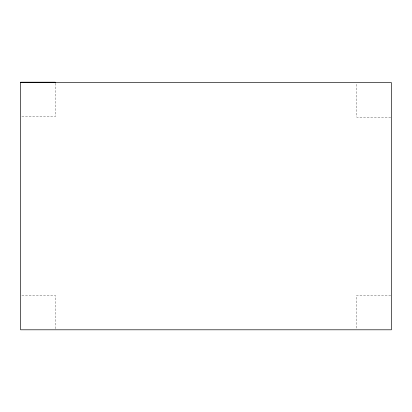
<?xml version="1.0" encoding="UTF-8"?>
<svg xmlns="http://www.w3.org/2000/svg" width="412" height="412" viewBox="0 0 412 412"><rect width="100%" height="100%" fill="white"/><g stroke="black" fill="none" stroke-linecap="round" stroke-linejoin="round"><path stroke-width="0.31" stroke-dasharray="2.06 1.54" d="M21.882 116.807L55.208 116.807L55.208 83.234M390.761 117.209L356.792 117.209L356.792 83.245M21.882 295.193L55.208 295.193L55.208 329.162M390.761 295.193L356.792 295.193L356.792 329.162"/><path stroke-width="0.62" d="M20.6 82.601L391.4 82.601L391.4 329.801L20.6 329.801L20.6 82.199L55.208 82.199L55.208 82.601"/></g></svg>
